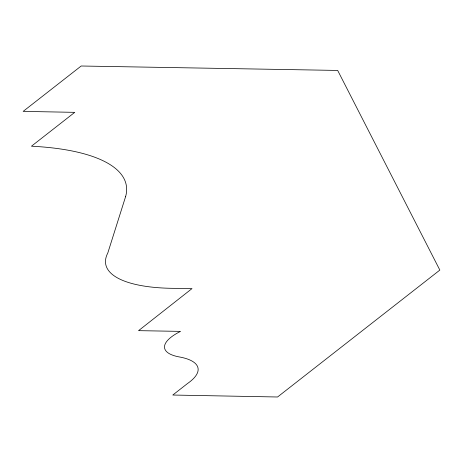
<?xml version="1.0" encoding="UTF-8"?>
<svg xmlns="http://www.w3.org/2000/svg" width="463" height="463" viewBox="0 0 463 463"><rect width="100%" height="100%" fill="white"/><g stroke="black" fill="none" stroke-linecap="round" stroke-linejoin="round"><path stroke-width="0.69" d="M125.635 196.515L107.781 253.047A129.333 42.532 -10.8 0 0 177.937 288.339L192.006 288.599L138.553 330.657L180.529 331.381A53.824 17.698 -10.8 0 0 179.76 357.025A67.471 22.189 -10.8 0 1 187.521 383.509L172.786 395.032L277.557 396.994L439.85 270.085L337.683 70.434L81.175 66.006L23.15 111.38L74.751 112.347L31.449 146.21A211.284 69.485 -10.8 0 1 125.635 196.515"/></g></svg>
